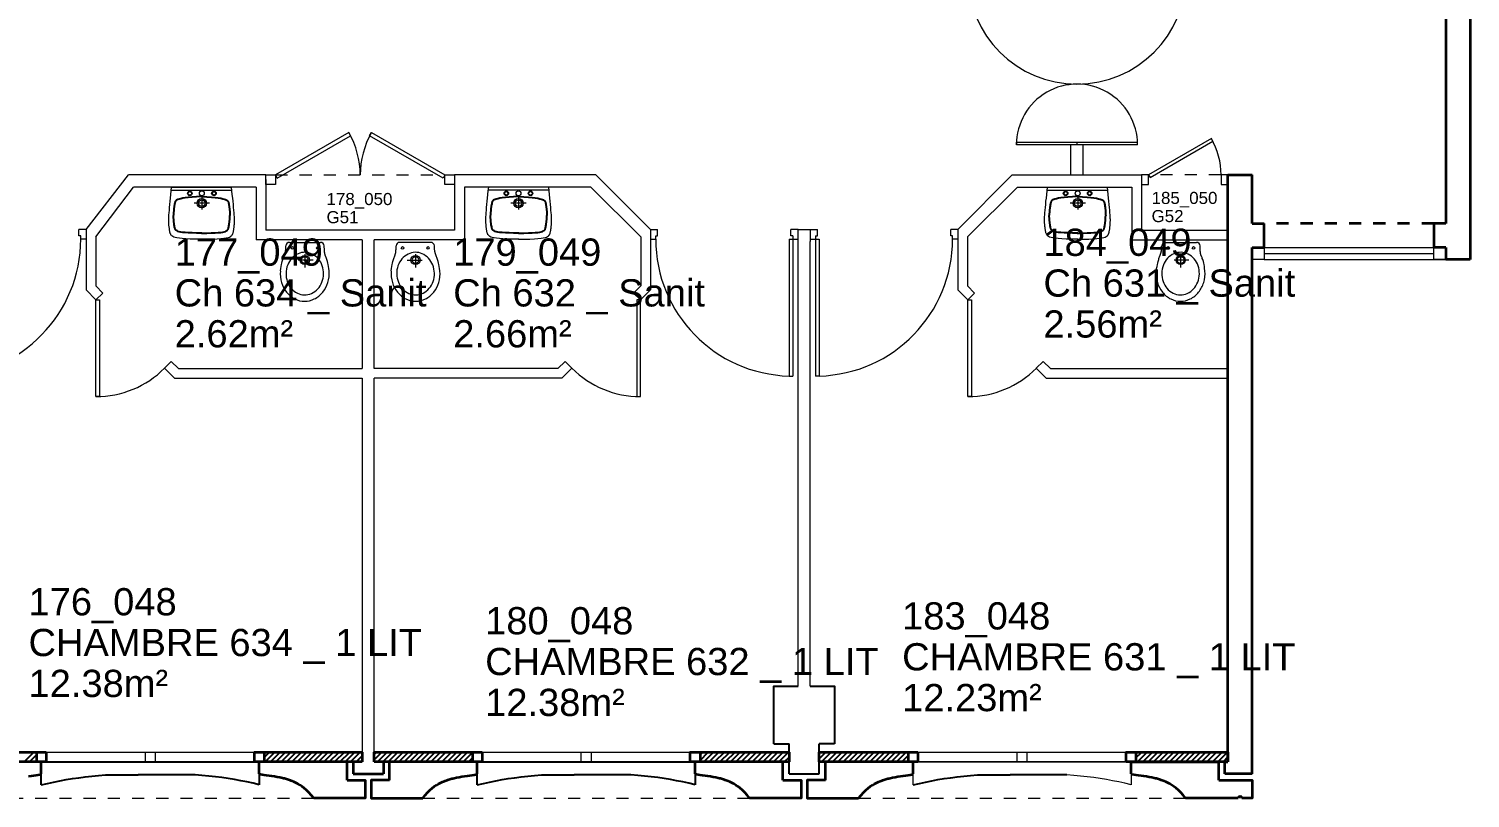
# Model space of a CAD drawing. Header units: metres. Extents: x -8 to 211, y -5 to 116.
# Drawn here: x 175.3 to 187.2, y 45.27 to 51.63 of the extents above; entities that cross this region are included whole.
import ezdxf

# ---------------------------------------------------------------- set-up
doc = ezdxf.new("R2010")
doc.units = ezdxf.units.M
doc.header["$LTSCALE"] = 0.6
doc.header["$MEASUREMENT"] = 0
doc.linetypes.add('CACHÉ', pattern=[0.25, 0.125, -0.125])
doc.linetypes.add('CONTINU', pattern=[0])
doc.layers.get('0').update_dxf_attribs({"linetype": 'CONTINUOUS'})
for name, color, linetype in [('002 poteaux', 7, 'CONTINUOUS'), ('004 cloisons', 7, 'CONTINUOUS'), ('004 isolation', 7, 'CONTINUOUS'), ('006 sanitaire', 5, 'CONTINUOUS'), ('A_Etiqu_Gaine', 8, 'CONTINUOUS'), ('A_Etiqu_Gaine_ancien', 8, 'CONTINUOUS'), ('A_Etiqu_Gaine_code', 8, 'CONTINUOUS'), ('A_Etiqu_Local', 8, 'CONTINUOUS')]:
    doc.layers.add(name, color=color, linetype=linetype)
for name, color, linetype, lineweight in [('A_CHASS', 4, 'CONTINU', 20), ('A_MURS_CLOI', 7, 'CONTINU', 20), ('A_MURS_STRU', 7, 'CONTINU', 35), ('A_PORT', 8, 'CONTINUOUS', 0), ('A_SANI', 5, 'CONTINU', 0)]:
    doc.layers.add(name, color=color, linetype=linetype, lineweight=lineweight)
doc.styles.add('Attribut', font='arial.ttf')

# ---------------------------------------------------------------- blocks, each defined once
blk = doc.blocks.new('A_Etiqu_Local')
at = {"style": 'Attribut', "flags": 1}
for tag, p in [('CODE_HOPITAL', (-0.446, 1.974)), ('CODE_SITE', (-0.446, 1.749)), ('CODE_BATIMENT', (-0.446, 1.524)), ('CODE_SECTEUR', (-0.446, 1.299)), ('CODE_ETAGE', (-0.446, 1.074)), ('NOM_NORMALISE', (-0.446, -0.843)), ('SECTEUR_ACTIVITE', (-0.446, -1.068)), ('SOUS_SECTEUR_ACTIVITE', (-0.446, -1.293)), ('VOLUME', (-0.446, -1.518)), ('SERVICE', (-0.446, -1.743)), ('CODE_UG', (-0.446, -1.968)), ('CODE_UA', (-0.446, -2.193)), ('CODE_POLE', (-0.446, -2.418)), ('OCCUPANT_EXTERNE', (-0.446, -2.643)), ('DISPONIBILITE', (-0.446, -2.868)), ('ACCES_HANDICAPES', (-0.446, -3.093)), ('NATURE_SOL', (-0.446, -3.318)), ('RISQUE_LABORATOIRE', (-0.446, -3.543)), ('AMIANTE', (-0.446, -3.768))]:
    blk.add_attdef(tag, p, '', height=0.15, dxfattribs=at)
at = {"layer": 'A_Etiqu_Local', "style": 'Attribut'}
for tag, p in [('CODE_PIECE', (-0.448, 0.533)), ('NOM_USAGE', (-0.448, 0.195)), ('SURFACE', (-0.448, -0.142))]:
    blk.add_attdef(tag, p, '', height=0.225, dxfattribs=at)
blk = doc.blocks.new('A_Etiqu_Gaine')
at = {"style": 'Attribut', "flags": 1}
for tag, p in [('CODE_HOPITAL', (-0.432, 0.865)), ('CODE_SITE', (-0.432, 0.715)), ('CODE_BATIMENT', (-0.432, 0.565)), ('CODE_SECTEUR', (-0.432, 0.415)), ('CODE_ETAGE', (-0.432, 0.265)), ('NOM_NORMALISE', (-0.432, -0.335)), ('SECTEUR_ACTIVITE', (-0.432, -0.485)), ('SOUS_SECTEUR_ACTIVITE', (-0.432, -0.635)), ('SURFACE', (-0.432, -0.785)), ('CODE_UG', (-0.432, -0.935)), ('CODE_POLE', (-0.432, -1.085)), ('AMIANTE', (-0.432, -1.235))]:
    blk.add_attdef(tag, p, '', height=0.1, dxfattribs=at)
at = {"layer": 'A_Etiqu_Gaine', "style": 'Attribut'}
blk.add_attdef('NOM_USAGE', (-0.432, -0.185), '', height=0.1, dxfattribs=at)
at = {"layer": 'A_Etiqu_Gaine_ancien', "style": 'Attribut'}
blk.add_attdef('CODE_PIECE_ANCIEN', (-0.432, 0.115), '', height=0.1, dxfattribs=at)
at = {"layer": 'A_Etiqu_Gaine_code', "style": 'Attribut'}
blk.add_attdef('CODE_PIECE', (-0.432, -0.035), '', height=0.1, dxfattribs=at)
blk = doc.blocks.new('BROCA2-G1127')
at = {"layer": '006 sanitaire', "linetype": 'Continuous'}
for points in [[(48.753517, 17.895912), (48.709555, 17.892946), (48.67232, 17.890017), (48.641202, 17.887107), (48.615589, 17.884195), (48.594871, 17.881265), (48.578435, 17.878295), (48.565672, 17.875267), (48.55597, 17.872162), (48.548718, 17.868961), (48.543304, 17.865645), (48.543304, 17.865645), (48.541104, 17.863934), (48.53918, 17.862162), (48.537502, 17.860303), (48.53604, 17.85833), (48.534764, 17.856216), (48.533642, 17.853934), (48.532644, 17.851457), (48.531741, 17.84876), (48.530901, 17.845814), (48.530094, 17.842593), (48.530094, 17.842593), (48.528502, 17.835279), (48.526946, 17.826909), (48.525451, 17.817635), (48.52404, 17.807608), (48.522739, 17.79698), (48.521572, 17.785902), (48.520565, 17.774527), (48.519741, 17.763005), (48.519127, 17.751488), (48.518745, 17.740128)], [(48.75016, 17.895912), (48.794119, 17.892946), (48.831351, 17.890017), (48.862467, 17.887107), (48.88808, 17.884195), (48.908798, 17.881265), (48.925234, 17.878295), (48.937998, 17.875267), (48.947701, 17.872162), (48.954954, 17.868961), (48.960367, 17.865645), (48.960367, 17.865645), (48.962567, 17.863934), (48.964491, 17.862162), (48.966168, 17.860303), (48.96763, 17.85833), (48.968906, 17.856216), (48.970027, 17.853934), (48.971024, 17.851457), (48.971927, 17.84876), (48.972766, 17.845814), (48.973572, 17.842593), (48.973572, 17.842593), (48.975163, 17.835281), (48.976717, 17.826927), (48.978212, 17.817694), (48.97962, 17.807748), (48.980918, 17.797253), (48.98208, 17.786374), (48.983082, 17.775275), (48.983897, 17.764122), (48.984502, 17.753078), (48.984871, 17.74231)]]:
    blk.add_lwpolyline(points, dxfattribs=at)
blk = doc.blocks.new('BROCA2-G1128')
at = {"layer": '006 sanitaire', "linetype": 'Continuous'}
for points in [[(48.753517, 17.59388), (48.709555, 17.594272), (48.67232, 17.59514), (48.641202, 17.596446), (48.615589, 17.598151), (48.594871, 17.600219), (48.578435, 17.60261), (48.565672, 17.605287), (48.55597, 17.608211), (48.548718, 17.611346), (48.543304, 17.614653), (48.543304, 17.614653), (48.541104, 17.616364), (48.53918, 17.618136), (48.537502, 17.619995), (48.53604, 17.621968), (48.534764, 17.624082), (48.533642, 17.626363), (48.532644, 17.628839), (48.531741, 17.631537), (48.530901, 17.634483), (48.530094, 17.637704), (48.530094, 17.637704), (48.528502, 17.645017), (48.526946, 17.653387), (48.525451, 17.662662), (48.52404, 17.672689), (48.522739, 17.683318), (48.521572, 17.694397), (48.520565, 17.705773), (48.519741, 17.717296), (48.519127, 17.728813), (48.518745, 17.740173)], [(48.75016, 17.59388), (48.794119, 17.594272), (48.831351, 17.59514), (48.862467, 17.596446), (48.88808, 17.598151), (48.908798, 17.600219), (48.925234, 17.60261), (48.937998, 17.605287), (48.947701, 17.608211), (48.954954, 17.611346), (48.960367, 17.614653), (48.960367, 17.614653), (48.962567, 17.616364), (48.964491, 17.618136), (48.966168, 17.619995), (48.96763, 17.621968), (48.968906, 17.624082), (48.970027, 17.626363), (48.971024, 17.628839), (48.971927, 17.631537), (48.972766, 17.634483), (48.973572, 17.637704), (48.973572, 17.637704), (48.975163, 17.645015), (48.976717, 17.65337), (48.978212, 17.662603), (48.97962, 17.67255), (48.980918, 17.683045), (48.98208, 17.693925), (48.983082, 17.705025), (48.983897, 17.716179), (48.984502, 17.727222), (48.984871, 17.737991)]]:
    blk.add_lwpolyline(points, dxfattribs=at)
blk = doc.blocks.new('BROCA2-G1126')
at = {"layer": '006 sanitaire'}
for name in ['BROCA2-G1127', 'BROCA2-G1128']:
    blk.add_blockref(name, (0, 0), dxfattribs=at)
blk = doc.blocks.new('BROCA4-G359')
at = {"layer": '004 cloisons', "color": 1, "linetype": 'Continuous'}
for p in [(38.180923, 0.018407), (38.919731, 0.018407)]:
    blk.add_line(p, (38.450325, 0.018407), dxfattribs=at)
blk.add_lwpolyline([(37.65033, -0.064998), (37.701487, -0.052536), (37.752504, -0.041173), (37.803593, -0.030841), (37.854965, -0.02147), (37.906829, -0.012993), (37.959397, -0.00534), (38.01288, 0.001558), (38.067488, 0.007769), (38.123432, 0.013362), (38.180923, 0.018407)], dxfattribs=at)
blk = doc.blocks.new('BROCA4-G353')
at = {"layer": '004 cloisons', "color": 1, "linetype": 'Continuous'}
for p in [(34.580925, 0.018407), (35.319733, 0.018407)]:
    blk.add_line(p, (34.850327, 0.018407), dxfattribs=at)
blk.add_lwpolyline([(34.050331, -0.064998), (34.101488, -0.052536), (34.152506, -0.041173), (34.203595, -0.030841), (34.254966, -0.02147), (34.30683, -0.012993), (34.359398, -0.00534), (34.412881, 0.001558), (34.467489, 0.007769), (34.523434, 0.013362), (34.580925, 0.018407)], dxfattribs=at)
blk = doc.blocks.new('BROCA4-G240')
at = {"layer": '004 cloisons', "color": 1, "linetype": 'Continuous'}
for p in [(30.98093, 0.018407), (31.719738, 0.018407)]:
    blk.add_line(p, (31.250332, 0.018407), dxfattribs=at)
blk.add_lwpolyline([(30.450336, -0.064998), (30.501493, -0.052536), (30.552511, -0.041173), (30.6036, -0.030841), (30.654971, -0.02147), (30.706836, -0.012993), (30.759404, -0.00534), (30.812887, 0.001558), (30.867495, 0.007769), (30.923439, 0.013362), (30.98093, 0.018407)], dxfattribs=at)

msp = doc.modelspace()

# ---------------------------------------------------------------- linework, layer by layer
at = {"layer": '002 poteaux', "color": 8, "linetype": 'Continuous'}
for p, q in [((181.45, 45.721), (181.575, 45.721)), ((181.575, 45.471), (181.575, 45.721)), ((181.825, 45.471), (181.825, 45.721)), ((181.95, 45.721), (181.825, 45.721)), ((181.575, 45.471), (181.825, 45.471))]:
    msp.add_line(p, q, dxfattribs=at)
for points in [[(181.45, 45.721), (181.45, 46.196), (181.65, 46.196)], [(181.75, 46.196), (181.95, 46.196), (181.95, 45.721)]]:
    msp.add_lwpolyline(points, dxfattribs=at)
at = {"layer": '004 cloisons', "color": 8, "linetype": 'Continuous'}
for points in [[(175.4, 45.381), (175.4, 45.571), (177.2, 45.571), (177.2, 45.381)], [(179, 45.381), (179, 45.571), (180.8, 45.571), (180.8, 45.381)], [(177.2, 45.381), (177.149, 45.394), (177.098, 45.405), (177.047, 45.415), (176.996, 45.425), (176.944, 45.433), (176.891, 45.441), (176.838, 45.448), (176.783, 45.454), (176.727, 45.459), (176.67, 45.465)], [(180.8, 45.381), (180.749, 45.394), (180.698, 45.405), (180.647, 45.415), (180.596, 45.425), (180.544, 45.433), (180.491, 45.441), (180.438, 45.448), (180.383, 45.454), (180.327, 45.459), (180.27, 45.465)]]:
    msp.add_lwpolyline(points, dxfattribs=at)
at = {"layer": '004 isolation', "color": 8, "linetype": 'Continuous'}
for p, q in [((175.36, 45.651), (174.625, 45.651)), ((175.339, 45.651), (175.26, 45.571)), ((175.304, 45.571), (175.36, 45.628)), ((175.36, 45.571), (175.36, 45.651)), ((177.284, 45.651), (177.24, 45.607)), ((178.05, 45.651), (177.24, 45.651)), ((177.24, 45.651), (177.24, 45.571)), ((177.248, 45.571), (177.328, 45.651)), ((177.372, 45.651), (177.292, 45.571)), ((177.337, 45.571), (177.417, 45.651)), ((177.461, 45.651), (177.381, 45.571)), ((177.425, 45.571), (177.505, 45.651)), ((177.549, 45.651), (177.469, 45.571)), ((177.513, 45.571), (177.593, 45.651)), ((177.638, 45.651), (177.558, 45.571)), ((177.602, 45.571), (177.682, 45.651)), ((177.726, 45.651), (177.646, 45.571)), ((177.69, 45.571), (177.77, 45.651)), ((177.814, 45.651), (177.734, 45.571)), ((177.779, 45.571), (177.859, 45.651)), ((177.903, 45.651), (177.823, 45.571)), ((177.867, 45.571), (177.947, 45.651)), ((177.991, 45.651), (177.911, 45.571)), ((177.955, 45.571), (178.035, 45.651)), ((178.05, 45.622), (178, 45.571)), ((178.05, 45.571), (178.05, 45.651)), ((178.168, 45.651), (178.15, 45.634)), ((178.15, 45.589), (178.212, 45.651)), ((178.15, 45.651), (178.15, 45.571)), ((178.96, 45.651), (178.15, 45.651)), ((178.256, 45.651), (178.176, 45.571)), ((178.22, 45.571), (178.301, 45.651)), ((178.345, 45.651), (178.265, 45.571)), ((178.309, 45.571), (178.389, 45.651)), ((178.433, 45.651), (178.353, 45.571)), ((178.397, 45.571), (178.477, 45.651)), ((178.521, 45.651), (178.441, 45.571)), ((178.486, 45.571), (178.566, 45.651)), ((178.61, 45.651), (178.53, 45.571)), ((178.574, 45.571), (178.654, 45.651)), ((178.698, 45.651), (178.618, 45.571)), ((178.662, 45.571), (178.742, 45.651)), ((178.787, 45.651), (178.707, 45.571)), ((178.751, 45.571), (178.831, 45.651)), ((178.875, 45.651), (178.795, 45.571)), ((178.839, 45.571), (178.919, 45.651)), ((178.96, 45.648), (178.883, 45.571)), ((178.928, 45.571), (178.96, 45.604)), ((178.96, 45.571), (178.96, 45.651)), ((180.864, 45.651), (180.84, 45.628)), ((180.84, 45.583), (180.908, 45.651)), ((181.575, 45.651), (180.84, 45.651)), ((180.84, 45.651), (180.84, 45.571)), ((180.952, 45.651), (180.872, 45.571)), ((180.916, 45.571), (180.996, 45.651)), ((181.041, 45.651), (180.961, 45.571)), ((181.005, 45.571), (181.085, 45.651)), ((181.129, 45.651), (181.049, 45.571)), ((181.093, 45.571), (181.173, 45.651)), ((181.217, 45.651), (181.137, 45.571)), ((181.181, 45.571), (181.261, 45.651)), ((181.306, 45.651), (181.226, 45.571)), ((181.27, 45.571), (181.35, 45.651)), ((181.394, 45.651), (181.314, 45.571)), ((181.358, 45.571), (181.438, 45.651)), ((181.482, 45.651), (181.402, 45.571)), ((181.447, 45.571), (181.527, 45.651)), ((181.571, 45.651), (181.491, 45.571)), ((181.535, 45.571), (181.575, 45.611)), ((181.575, 45.571), (181.575, 45.651)), ((181.836, 45.651), (181.825, 45.64)), ((181.825, 45.596), (181.88, 45.651)), ((182.56, 45.651), (181.825, 45.651)), ((181.825, 45.651), (181.825, 45.571)), ((181.924, 45.651), (181.844, 45.571)), ((181.889, 45.571), (181.969, 45.651)), ((182.013, 45.651), (181.933, 45.571)), ((181.977, 45.571), (182.057, 45.651)), ((182.101, 45.651), (182.021, 45.571)), ((182.065, 45.571), (182.145, 45.651)), ((182.19, 45.651), (182.11, 45.571)), ((182.154, 45.571), (182.234, 45.651)), ((182.278, 45.651), (182.198, 45.571)), ((182.242, 45.571), (182.322, 45.651)), ((182.366, 45.651), (182.286, 45.571)), ((182.331, 45.571), (182.411, 45.651)), ((182.455, 45.651), (182.375, 45.571)), ((182.419, 45.571), (182.499, 45.651)), ((182.543, 45.651), (182.463, 45.571)), ((182.507, 45.571), (182.56, 45.624)), ((182.56, 45.571), (182.56, 45.651)), ((184.443, 45.651), (184.44, 45.648)), ((184.44, 45.604), (184.488, 45.651)), ((185.2, 45.651), (184.44, 45.651)), ((184.44, 45.651), (184.44, 45.571)), ((184.532, 45.651), (184.452, 45.571)), ((184.496, 45.571), (184.576, 45.651)), ((184.62, 45.651), (184.54, 45.571)), ((184.584, 45.571), (184.664, 45.651)), ((184.709, 45.651), (184.629, 45.571)), ((184.673, 45.571), (184.753, 45.651)), ((184.797, 45.651), (184.717, 45.571)), ((184.761, 45.571), (184.841, 45.651)), ((184.885, 45.651), (184.805, 45.571)), ((184.85, 45.571), (184.93, 45.651)), ((184.974, 45.651), (184.894, 45.571)), ((184.938, 45.571), (185.018, 45.651)), ((185.062, 45.651), (184.982, 45.571)), ((185.026, 45.571), (185.106, 45.651)), ((185.151, 45.651), (185.071, 45.571)), ((185.115, 45.571), (185.195, 45.651)), ((185.2, 45.612), (185.159, 45.571)), ((185.2, 45.571), (185.2, 45.651)), ((174.625, 45.571), (175.36, 45.571)), ((175.36, 45.583), (175.348, 45.571)), ((177.24, 45.571), (178.05, 45.571)), ((178.044, 45.571), (178.05, 45.578)), ((178.15, 45.571), (178.96, 45.571)), ((180.84, 45.571), (181.575, 45.571)), ((181.825, 45.571), (182.56, 45.571)), ((182.56, 45.58), (182.552, 45.571)), ((184.44, 45.571), (185.2, 45.571))]:
    msp.add_line(p, q, dxfattribs=at)
at = {"layer": 'A_CHASS', "color": 8, "linetype": 'Continuous'}
for p, q in [((185.5, 49.771), (186.9, 49.771)), ((185.5, 49.721), (187, 49.721)), ((175.44, 45.651), (177.16, 45.651)), ((179.04, 45.651), (180.76, 45.651)), ((182.64, 45.651), (184.36, 45.651)), ((177.16, 45.571), (175.44, 45.571)), ((180.76, 45.571), (179.04, 45.571)), ((184.36, 45.571), (182.64, 45.571))]:
    msp.add_line(p, q, dxfattribs=at)
at = {"layer": 'A_CHASS', "color": 8, "linetype": 'CACHÉ'}
for p, q in [((174.95, 45.271), (177.65, 45.271)), ((178.55, 45.271), (181.25, 45.271)), ((182.15, 45.271), (184.85, 45.271))]:
    msp.add_line(p, q, dxfattribs=at)
at = {"layer": 'A_CHASS', "color": 8, "linetype": 'Continuous'}
for points in [[(185.5, 49.821), (185.5, 49.721), (185.4, 49.721), (185.4, 49.821), (187, 49.821)], [(187, 49.821), (187, 49.721), (186.9, 49.721), (186.9, 49.821)], [(176.26, 45.571), (176.26, 45.651)], [(176.34, 45.651), (176.34, 45.571)], [(179.86, 45.571), (179.86, 45.651)], [(179.94, 45.651), (179.94, 45.571)], [(183.46, 45.571), (183.46, 45.651)], [(183.54, 45.651), (183.54, 45.571)], [(182.6, 45.381), (182.6, 45.571), (184.4, 45.571), (184.4, 45.381)], [(184.4, 45.381), (184.349, 45.394), (184.298, 45.405), (184.247, 45.415), (184.196, 45.425), (184.144, 45.433), (184.091, 45.441), (184.038, 45.448), (183.983, 45.454), (183.927, 45.459), (183.87, 45.465)]]:
    msp.add_lwpolyline(points, dxfattribs=at)
at = {"layer": 'A_MURS_CLOI', "color": 8}
for p, q in [((183.903, 50.421), (183.903, 50.671)), ((184.003, 50.421), (184.003, 50.671))]:
    msp.add_line(p, q, dxfattribs=at)
at = {"layer": 'A_MURS_CLOI', "color": 8, "linetype": 'Continuous'}
for p, q in [((175.77, 49.971), (176.12, 50.421)), ((177.254, 50.421), (176.12, 50.421)), ((177.254, 50.383), (177.254, 49.964)), ((178.814, 50.421), (178.814, 49.964)), ((179.98, 50.421), (178.814, 50.421)), ((180.43, 49.971), (179.98, 50.421)), ((182.969, 49.971), (183.419, 50.421)), ((183.419, 50.421), (184.486, 50.421)), ((184.486, 50.421), (184.486, 49.964)), ((175.85, 49.91), (176.161, 50.321)), ((177.174, 50.321), (176.161, 50.321)), ((177.174, 50.321), (177.174, 49.884)), ((178.894, 50.321), (178.894, 49.884)), ((179.939, 50.321), (178.894, 50.321)), ((180.35, 49.91), (179.939, 50.321)), ((183.049, 49.91), (183.461, 50.321)), ((183.461, 50.321), (184.406, 50.321)), ((184.406, 50.321), (184.406, 49.884)), ((175.77, 49.971), (175.77, 49.471)), ((175.85, 49.91), (175.85, 49.504)), ((178.05, 49.884), (177.174, 49.884)), ((178.814, 49.964), (177.254, 49.964)), ((178.05, 49.884), (178.05, 48.821)), ((178.894, 49.884), (178.15, 49.884)), ((178.15, 48.821), (178.15, 49.884)), ((180.35, 49.91), (180.35, 49.504)), ((180.43, 49.971), (180.43, 49.471)), ((181.65, 46.196), (181.65, 49.871)), ((181.75, 46.196), (181.75, 49.871)), ((182.969, 49.971), (182.969, 49.471)), ((183.049, 49.91), (183.049, 49.504)), ((184.406, 49.884), (185.2, 49.884)), ((184.486, 49.964), (185.2, 49.964)), ((175.77, 49.471), (175.852, 49.389)), ((175.85, 49.504), (175.908, 49.445)), ((175.852, 49.389), (175.908, 49.445)), ((180.35, 49.504), (180.291, 49.445)), ((180.348, 49.389), (180.291, 49.445)), ((180.43, 49.471), (180.348, 49.389)), ((182.969, 49.471), (183.052, 49.389)), ((183.049, 49.504), (183.108, 49.445)), ((183.052, 49.389), (183.108, 49.445)), ((176.417, 48.823), (176.474, 48.88)), ((176.417, 48.823), (176.5, 48.741)), ((176.474, 48.88), (176.533, 48.821)), ((176.533, 48.821), (177.772, 48.821)), ((177.772, 48.821), (178.05, 48.821)), ((178.653, 48.821), (178.15, 48.821)), ((179.667, 48.821), (178.653, 48.821)), ((179.726, 48.88), (179.667, 48.821)), ((179.782, 48.823), (179.7, 48.741)), ((179.782, 48.823), (179.726, 48.88)), ((183.617, 48.823), (183.674, 48.88)), ((183.617, 48.823), (183.699, 48.741)), ((183.674, 48.88), (183.733, 48.821)), ((183.733, 48.821), (184.647, 48.821)), ((184.647, 48.821), (185.2, 48.821)), ((176.5, 48.741), (177.894, 48.741)), ((177.894, 48.741), (178.05, 48.741)), ((178.05, 48.741), (178.05, 45.571)), ((179.7, 48.741), (178.15, 48.741)), ((178.15, 45.571), (178.15, 48.741)), ((183.699, 48.741), (185.2, 48.741))]:
    msp.add_line(p, q, dxfattribs=at)
at = {"layer": 'A_MURS_STRU', "color": 8, "linetype": 'Continuous'}
for p, q in [((187, 54.021), (187, 50.021)), ((187.2, 54.021), (187.2, 49.721)), ((185.2, 48.821), (185.2, 50.421)), ((185.2, 50.421), (185.3, 50.421)), ((186.9, 50.021), (186.9, 49.821)), ((187, 50.021), (186.9, 50.021)), ((187, 49.821), (186.9, 49.821)), ((187, 49.821), (187, 49.721)), ((187.2, 49.721), (187, 49.721)), ((175.44, 45.571), (174.625, 45.571)), ((175.4, 45.471), (175.4, 45.571)), ((178.05, 45.571), (177.16, 45.571)), ((177.2, 45.471), (177.2, 45.571)), ((177.925, 45.421), (177.925, 45.571)), ((177.975, 45.571), (177.975, 45.471)), ((177.975, 45.471), (178.225, 45.471)), ((179.04, 45.571), (178.15, 45.571)), ((178.225, 45.571), (178.225, 45.471)), ((178.275, 45.421), (178.275, 45.571)), ((179, 45.471), (179, 45.571)), ((181.575, 45.571), (180.76, 45.571)), ((180.8, 45.471), (180.8, 45.571)), ((181.525, 45.421), (181.525, 45.571)), ((182.64, 45.571), (181.825, 45.571)), ((181.875, 45.421), (181.875, 45.571)), ((182.6, 45.471), (182.6, 45.571)), ((185.2, 45.571), (184.36, 45.571))]:
    msp.add_line(p, q, dxfattribs=at)
at = {"layer": 'A_MURS_STRU', "color": 8}
for p, q in [((185.2, 50.421), (185.4, 50.421)), ((185.2, 45.571), (185.2, 50.421)), ((185.4, 50.021), (185.4, 50.421)), ((185.4, 50.021), (185.5, 50.021)), ((185.5, 49.821), (185.5, 50.021)), ((185.4, 49.821), (185.5, 49.821)), ((185.4, 45.471), (185.4, 49.821)), ((184.4, 45.571), (185.125, 45.571)), ((184.4, 45.471), (184.4, 45.571)), ((185.125, 45.421), (185.125, 45.571)), ((185.175, 45.571), (185.2, 45.571)), ((185.175, 45.471), (185.175, 45.571)), ((185.4, 45.471), (185.175, 45.471))]:
    msp.add_line(p, q, dxfattribs=at)
at = {"layer": 'A_MURS_STRU', "color": 8, "linetype": 'CACHÉ'}
msp.add_line((186.9, 50.021), (185.5, 50.021), dxfattribs=at)
at = {"layer": 'A_MURS_STRU', "color": 8, "linetype": 'Continuous'}
for points in [[(174.625, 45.571), (174.625, 45.651), (175.44, 45.651)], [(175.36, 45.651), (175.36, 45.571)], [(175.44, 45.651), (175.44, 45.571)], [(177.16, 45.571), (177.16, 45.651), (178.05, 45.651)], [(177.24, 45.651), (177.24, 45.571)], [(178.05, 45.651), (178.05, 45.571)], [(178.15, 45.571), (178.15, 45.651), (179.04, 45.651)], [(178.96, 45.651), (178.96, 45.571)], [(179.04, 45.651), (179.04, 45.571)], [(180.76, 45.571), (180.76, 45.651), (181.575, 45.651)], [(180.84, 45.651), (180.84, 45.571)], [(181.575, 45.651), (181.575, 45.571)], [(181.825, 45.571), (181.825, 45.651), (182.64, 45.651)], [(182.56, 45.651), (182.56, 45.571)], [(182.64, 45.651), (182.64, 45.571)], [(184.36, 45.571), (184.36, 45.651), (185.2, 45.651)], [(184.44, 45.651), (184.44, 45.571)], [(185.2, 45.651), (185.2, 45.571)], [(175.296, 45.452), (175.319, 45.456), (175.34, 45.459), (175.359, 45.462), (175.376, 45.464), (175.39, 45.466), (175.4, 45.468)], [(177.65, 45.271), (177.63, 45.296), (177.61, 45.318), (177.591, 45.337), (177.572, 45.353), (177.554, 45.367), (177.537, 45.379), (177.52, 45.389), (177.503, 45.398), (177.487, 45.406), (177.472, 45.412), (177.472, 45.412), (177.464, 45.415), (177.457, 45.418), (177.449, 45.421), (177.442, 45.423), (177.434, 45.426), (177.426, 45.428), (177.418, 45.43), (177.41, 45.433), (177.401, 45.435), (177.391, 45.437), (177.391, 45.437), (177.371, 45.441), (177.349, 45.445), (177.327, 45.449), (177.304, 45.452), (177.282, 45.456), (177.26, 45.459), (177.241, 45.462), (177.224, 45.464), (177.21, 45.466), (177.2, 45.468)], [(178.55, 45.271), (178.571, 45.296), (178.59, 45.318), (178.61, 45.337), (178.628, 45.353), (178.646, 45.367), (178.664, 45.379), (178.681, 45.389), (178.697, 45.398), (178.713, 45.406), (178.729, 45.412), (178.729, 45.412), (178.736, 45.415), (178.743, 45.418), (178.751, 45.421), (178.758, 45.423), (178.766, 45.426), (178.774, 45.428), (178.782, 45.43), (178.791, 45.433), (178.8, 45.435), (178.809, 45.437), (178.809, 45.437), (178.829, 45.441), (178.851, 45.445), (178.874, 45.449), (178.896, 45.452), (178.919, 45.456), (178.94, 45.459), (178.959, 45.462), (178.976, 45.464), (178.99, 45.466), (179, 45.468)], [(181.25, 45.271), (181.23, 45.296), (181.21, 45.318), (181.191, 45.337), (181.172, 45.353), (181.154, 45.367), (181.137, 45.379), (181.12, 45.389), (181.103, 45.398), (181.087, 45.406), (181.072, 45.412), (181.072, 45.412), (181.064, 45.415), (181.057, 45.418), (181.049, 45.421), (181.042, 45.423), (181.034, 45.426), (181.026, 45.428), (181.018, 45.43), (181.01, 45.433), (181.001, 45.435), (180.991, 45.437), (180.991, 45.437), (180.971, 45.441), (180.949, 45.445), (180.927, 45.449), (180.904, 45.452), (180.882, 45.456), (180.86, 45.459), (180.841, 45.462), (180.824, 45.464), (180.81, 45.466), (180.8, 45.468)], [(182.15, 45.271), (182.171, 45.296), (182.19, 45.318), (182.21, 45.337), (182.228, 45.353), (182.246, 45.367), (182.264, 45.379), (182.281, 45.389), (182.297, 45.398), (182.313, 45.406), (182.329, 45.412), (182.329, 45.412), (182.336, 45.415), (182.343, 45.418), (182.351, 45.421), (182.358, 45.423), (182.366, 45.426), (182.374, 45.428), (182.382, 45.43), (182.391, 45.433), (182.4, 45.435), (182.409, 45.437), (182.409, 45.437), (182.429, 45.441), (182.451, 45.445), (182.474, 45.449), (182.496, 45.452), (182.519, 45.456), (182.54, 45.459), (182.559, 45.462), (182.576, 45.464), (182.59, 45.466), (182.6, 45.468)], [(177.925, 45.421), (178.075, 45.421), (178.075, 45.271), (177.65, 45.271)], [(178.275, 45.421), (178.125, 45.421), (178.125, 45.271), (178.55, 45.271)], [(181.525, 45.421), (181.675, 45.421), (181.675, 45.271), (181.25, 45.271)], [(181.875, 45.421), (181.725, 45.421), (181.725, 45.271), (182.15, 45.271)]]:
    msp.add_lwpolyline(points, dxfattribs=at)
at = {"layer": 'A_MURS_STRU', "color": 8}
for points in [[(184.85, 45.271), (184.83, 45.296), (184.81, 45.318), (184.791, 45.337), (184.772, 45.353), (184.754, 45.367), (184.737, 45.379), (184.72, 45.389), (184.703, 45.398), (184.687, 45.406), (184.672, 45.412), (184.672, 45.412), (184.664, 45.415), (184.657, 45.418), (184.649, 45.421), (184.642, 45.423), (184.634, 45.426), (184.626, 45.428), (184.618, 45.43), (184.61, 45.433), (184.601, 45.435), (184.591, 45.437), (184.591, 45.437), (184.571, 45.441), (184.549, 45.445), (184.527, 45.449), (184.504, 45.452), (184.482, 45.456), (184.46, 45.459), (184.441, 45.462), (184.424, 45.464), (184.41, 45.466), (184.4, 45.468)], [(185.125, 45.421), (185.4, 45.421), (185.4, 45.271), (185.315, 45.271)], [(185.285, 45.271), (184.85, 45.271)]]:
    msp.add_lwpolyline(points, dxfattribs=at)
msp.add_arc((185.3, 45.271), 0.015, 360, 180, dxfattribs=at)
at = {"layer": 'A_PORT', "color": 8}
for p, q in [((183.453, 50.671), (183.453, 50.692)), ((183.453, 50.692), (184.453, 50.692)), ((184.453, 50.671), (183.453, 50.671)), ((183.953, 50.692), (183.953, 50.671)), ((184.453, 50.671), (184.453, 50.692))]:
    msp.add_line(p, q, dxfattribs=at)
at = {"layer": 'A_PORT', "color": 8, "linetype": 'CACHÉ'}
for p, q in [((177.334, 50.421), (178.734, 50.421)), ((185.143, 50.421), (184.543, 50.421))]:
    msp.add_line(p, q, dxfattribs=at)
at = {"layer": 'A_PORT', "color": 8, "linetype": 'Continuous'}
for p, q in [((184.486, 50.421), (184.486, 50.341)), ((184.543, 50.421), (184.486, 50.421)), ((184.543, 50.341), (184.543, 50.421)), ((185.143, 50.421), (185.143, 50.341)), ((185.2, 50.421), (185.143, 50.421)), ((185.2, 50.341), (185.2, 50.421)), ((184.486, 50.341), (184.543, 50.341)), ((185.143, 50.341), (185.2, 50.341)), ((175.71, 49.919), (175.71, 49.971)), ((175.77, 49.971), (175.71, 49.971)), ((175.726, 49.919), (175.71, 49.919)), ((175.726, 49.891), (175.726, 49.919)), ((175.77, 49.891), (175.726, 49.891)), ((175.77, 49.971), (175.77, 49.891)), ((180.43, 49.971), (180.43, 49.891)), ((180.43, 49.971), (180.49, 49.971)), ((180.43, 49.891), (180.474, 49.891)), ((180.474, 49.891), (180.474, 49.919)), ((180.474, 49.919), (180.49, 49.919)), ((180.49, 49.919), (180.49, 49.971)), ((181.576, 49.891), (181.576, 48.759)), ((181.576, 49.891), (181.65, 49.891)), ((181.59, 49.919), (181.59, 49.971)), ((181.65, 49.971), (181.59, 49.971)), ((181.606, 49.919), (181.59, 49.919)), ((181.606, 49.919), (181.606, 48.759)), ((181.65, 49.871), (181.65, 49.971)), ((181.65, 49.971), (181.75, 49.971)), ((181.65, 49.871), (181.65, 49.871)), ((181.75, 49.971), (181.75, 49.871)), ((181.75, 49.971), (181.81, 49.971)), ((181.75, 49.891), (181.824, 49.891)), ((181.794, 49.919), (181.794, 48.759)), ((181.794, 49.919), (181.81, 49.919)), ((181.81, 49.919), (181.81, 49.971)), ((181.824, 49.891), (181.824, 48.759)), ((182.91, 49.919), (182.91, 49.971)), ((182.969, 49.971), (182.91, 49.971)), ((182.926, 49.919), (182.91, 49.919)), ((182.926, 49.891), (182.926, 49.919)), ((182.969, 49.891), (182.926, 49.891)), ((182.969, 49.971), (182.969, 49.891)), ((175.852, 48.589), (175.852, 49.389)), ((175.852, 49.389), (175.882, 49.389)), ((175.882, 49.389), (175.882, 48.589)), ((180.318, 49.389), (180.318, 48.589)), ((180.348, 49.389), (180.318, 49.389)), ((180.348, 48.589), (180.348, 49.389)), ((183.052, 48.589), (183.052, 49.389)), ((183.052, 49.389), (183.082, 49.389)), ((183.082, 49.389), (183.082, 48.589)), ((181.576, 48.759), (181.606, 48.759)), ((181.824, 48.759), (181.794, 48.759)), ((175.882, 48.589), (175.852, 48.589)), ((180.318, 48.589), (180.348, 48.589)), ((183.082, 48.589), (183.052, 48.589))]:
    msp.add_line(p, q, dxfattribs=at)
for points in [[(177.349, 50.395), (177.955, 50.745), (177.94, 50.771), (177.334, 50.421)], [(178.719, 50.395), (178.112, 50.745), (178.127, 50.771), (178.734, 50.421)], [(184.556, 50.399), (185.075, 50.699), (185.063, 50.721), (184.543, 50.421)], [(177.334, 50.421), (177.334, 50.341), (177.254, 50.341), (177.254, 50.421)], [(178.814, 50.421), (178.814, 50.341), (178.734, 50.341), (178.734, 50.421)]]:
    msp.add_lwpolyline(points, close=True, dxfattribs=at)
at = {"layer": 'A_PORT', "color": 8}
for centre, radius, start, end in [((183.953, 52.071), 0.9, 180, 359.9894), ((183.953, 50.671), 0.5, 0, 180.0233)]:
    msp.add_arc(centre, radius, start, end, dxfattribs=at)
at = {"layer": 'A_PORT', "color": 8, "linetype": 'Continuous'}
for centre, radius, start, end in [((177.334, 50.421), 0.7, 0, 30), ((178.734, 50.421), 0.7, 150, 180), ((184.543, 50.421), 0.6, 360, 30), ((174.594, 49.891), 1.132, 271.5186, 360), ((181.606, 49.891), 1.132, 180, 268.4814), ((181.794, 49.891), 1.132, 271.5186, 360), ((175.852, 49.389), 0.8, 270, 315), ((180.348, 49.389), 0.8, 225, 270), ((183.052, 49.389), 0.8, 270, 315)]:
    msp.add_arc(centre, radius, start, end, dxfattribs=at)
at = {"layer": 'A_SANI', "color": 8}
for p, q in [((176.477, 50.321), (176.972, 50.321)), ((176.477, 50.296), (176.972, 50.296)), ((176.726, 50.239), (176.726, 50.136)), ((179.591, 50.321), (179.095, 50.321)), ((179.591, 50.296), (179.095, 50.296)), ((179.341, 50.239), (179.341, 50.136)), ((183.709, 50.321), (184.204, 50.321)), ((183.709, 50.296), (184.204, 50.296)), ((183.959, 50.239), (183.959, 50.136)), ((176.79, 50.187), (176.663, 50.187)), ((179.404, 50.187), (179.278, 50.187)), ((184.022, 50.187), (183.896, 50.187)), ((177.42, 49.832), (177.42, 49.835)), ((177.45, 49.864), (177.707, 49.864)), ((177.576, 49.767), (177.576, 49.655)), ((177.737, 49.832), (177.737, 49.835)), ((178.33, 49.832), (178.33, 49.835)), ((178.617, 49.864), (178.36, 49.864)), ((178.491, 49.767), (178.491, 49.655)), ((178.647, 49.832), (178.647, 49.835)), ((184.652, 49.832), (184.653, 49.835)), ((184.683, 49.864), (184.94, 49.864)), ((184.809, 49.767), (184.809, 49.655)), ((184.97, 49.832), (184.97, 49.835)), ((177.645, 49.718), (177.523, 49.718)), ((178.423, 49.718), (178.545, 49.718)), ((184.877, 49.718), (184.755, 49.718))]:
    msp.add_line(p, q, dxfattribs=at)
for points in [[(176.726, 49.889), (176.675, 49.89), (176.631, 49.891), (176.595, 49.893), (176.565, 49.895), (176.541, 49.898), (176.521, 49.901), (176.506, 49.905), (176.495, 49.908), (176.486, 49.913), (176.48, 49.917), (176.48, 49.917), (176.477, 49.919), (176.474, 49.922), (176.472, 49.925), (176.47, 49.927), (176.469, 49.931), (176.467, 49.934), (176.466, 49.938), (176.465, 49.942), (176.463, 49.946), (176.462, 49.951), (176.462, 49.951), (176.461, 49.956), (176.46, 49.962), (176.459, 49.968), (176.458, 49.974), (176.458, 49.981), (176.457, 49.987), (176.456, 49.994), (176.455, 50), (176.455, 50.007), (176.454, 50.013), (176.454, 50.013), (176.454, 50.019), (176.453, 50.025), (176.453, 50.03), (176.453, 50.036), (176.453, 50.041), (176.453, 50.047), (176.453, 50.053), (176.453, 50.06), (176.453, 50.066), (176.454, 50.074), (176.454, 50.074), (176.455, 50.09), (176.456, 50.109), (176.458, 50.129), (176.46, 50.152), (176.462, 50.176), (176.465, 50.203), (176.468, 50.23), (176.471, 50.259), (176.474, 50.29), (176.477, 50.321)], [(176.722, 49.889), (176.774, 49.89), (176.817, 49.891), (176.854, 49.893), (176.884, 49.895), (176.908, 49.898), (176.928, 49.901), (176.943, 49.905), (176.954, 49.908), (176.963, 49.913), (176.969, 49.917), (176.969, 49.917), (176.972, 49.919), (176.975, 49.922), (176.977, 49.925), (176.979, 49.927), (176.98, 49.931), (176.982, 49.934), (176.983, 49.938), (176.984, 49.942), (176.985, 49.946), (176.987, 49.951), (176.987, 49.951), (176.988, 49.956), (176.989, 49.962), (176.99, 49.968), (176.99, 49.974), (176.991, 49.981), (176.992, 49.987), (176.993, 49.994), (176.994, 50), (176.994, 50.007), (176.995, 50.013), (176.995, 50.013), (176.995, 50.019), (176.996, 50.025), (176.996, 50.03), (176.996, 50.036), (176.996, 50.041), (176.996, 50.047), (176.996, 50.053), (176.996, 50.06), (176.996, 50.066), (176.995, 50.074), (176.995, 50.074), (176.994, 50.09), (176.993, 50.109), (176.991, 50.129), (176.989, 50.152), (176.987, 50.176), (176.984, 50.203), (176.981, 50.23), (176.978, 50.259), (176.975, 50.29), (176.972, 50.321)], [(179.345, 49.889), (179.293, 49.89), (179.25, 49.891), (179.213, 49.893), (179.183, 49.895), (179.159, 49.898), (179.14, 49.901), (179.125, 49.905), (179.113, 49.908), (179.105, 49.913), (179.098, 49.917), (179.098, 49.917), (179.095, 49.919), (179.093, 49.922), (179.091, 49.925), (179.089, 49.927), (179.087, 49.931), (179.086, 49.934), (179.084, 49.938), (179.083, 49.942), (179.082, 49.946), (179.081, 49.951), (179.081, 49.951), (179.08, 49.956), (179.079, 49.962), (179.078, 49.968), (179.077, 49.974), (179.076, 49.981), (179.075, 49.987), (179.074, 49.994), (179.074, 50), (179.073, 50.007), (179.073, 50.013), (179.073, 50.013), (179.072, 50.019), (179.072, 50.025), (179.071, 50.03), (179.071, 50.036), (179.071, 50.041), (179.071, 50.047), (179.071, 50.053), (179.071, 50.06), (179.072, 50.066), (179.072, 50.074), (179.072, 50.074), (179.073, 50.09), (179.074, 50.109), (179.076, 50.129), (179.078, 50.152), (179.081, 50.176), (179.083, 50.203), (179.086, 50.23), (179.089, 50.259), (179.092, 50.29), (179.095, 50.321)], [(179.341, 49.889), (179.392, 49.89), (179.436, 49.891), (179.472, 49.893), (179.502, 49.895), (179.527, 49.898), (179.546, 49.901), (179.561, 49.905), (179.572, 49.908), (179.581, 49.913), (179.588, 49.917), (179.588, 49.917), (179.591, 49.919), (179.593, 49.922), (179.595, 49.925), (179.597, 49.927), (179.599, 49.931), (179.6, 49.934), (179.602, 49.938), (179.603, 49.942), (179.604, 49.946), (179.605, 49.951), (179.605, 49.951), (179.606, 49.956), (179.607, 49.962), (179.608, 49.968), (179.609, 49.974), (179.61, 49.981), (179.611, 49.987), (179.611, 49.994), (179.612, 50), (179.613, 50.007), (179.613, 50.013), (179.613, 50.013), (179.614, 50.019), (179.614, 50.025), (179.614, 50.03), (179.614, 50.036), (179.615, 50.041), (179.615, 50.047), (179.615, 50.053), (179.614, 50.06), (179.614, 50.066), (179.614, 50.074), (179.614, 50.074), (179.613, 50.09), (179.611, 50.109), (179.609, 50.129), (179.607, 50.152), (179.605, 50.176), (179.602, 50.203), (179.6, 50.23), (179.597, 50.259), (179.594, 50.29), (179.591, 50.321)], [(183.959, 49.889), (183.907, 49.89), (183.864, 49.891), (183.827, 49.893), (183.797, 49.895), (183.773, 49.898), (183.754, 49.901), (183.739, 49.905), (183.727, 49.908), (183.719, 49.913), (183.712, 49.917), (183.712, 49.917), (183.709, 49.919), (183.707, 49.922), (183.705, 49.925), (183.703, 49.927), (183.701, 49.931), (183.7, 49.934), (183.698, 49.938), (183.697, 49.942), (183.696, 49.946), (183.695, 49.951), (183.695, 49.951), (183.694, 49.956), (183.693, 49.962), (183.692, 49.968), (183.691, 49.974), (183.69, 49.981), (183.689, 49.987), (183.688, 49.994), (183.688, 50), (183.687, 50.007), (183.687, 50.013), (183.687, 50.013), (183.686, 50.019), (183.686, 50.025), (183.685, 50.03), (183.685, 50.036), (183.685, 50.041), (183.685, 50.047), (183.685, 50.053), (183.685, 50.06), (183.686, 50.066), (183.686, 50.074), (183.686, 50.074), (183.687, 50.09), (183.688, 50.109), (183.69, 50.129), (183.692, 50.152), (183.695, 50.176), (183.697, 50.203), (183.7, 50.23), (183.703, 50.259), (183.706, 50.29), (183.709, 50.321)], [(183.955, 49.889), (184.006, 49.89), (184.05, 49.891), (184.086, 49.893), (184.116, 49.895), (184.141, 49.898), (184.16, 49.901), (184.175, 49.905), (184.186, 49.908), (184.195, 49.913), (184.202, 49.917), (184.202, 49.917), (184.205, 49.919), (184.207, 49.922), (184.209, 49.925), (184.211, 49.927), (184.213, 49.931), (184.214, 49.934), (184.216, 49.938), (184.217, 49.942), (184.218, 49.946), (184.219, 49.951), (184.219, 49.951), (184.22, 49.956), (184.221, 49.962), (184.222, 49.968), (184.223, 49.974), (184.224, 49.981), (184.225, 49.987), (184.225, 49.994), (184.226, 50), (184.227, 50.007), (184.227, 50.013), (184.227, 50.013), (184.228, 50.019), (184.228, 50.025), (184.228, 50.03), (184.228, 50.036), (184.229, 50.041), (184.229, 50.047), (184.229, 50.053), (184.228, 50.06), (184.228, 50.066), (184.228, 50.074), (184.228, 50.074), (184.227, 50.09), (184.225, 50.109), (184.223, 50.129), (184.221, 50.152), (184.219, 50.176), (184.216, 50.203), (184.214, 50.23), (184.211, 50.259), (184.208, 50.29), (184.204, 50.321)], [(177.376, 49.628), (177.379, 49.647), (177.382, 49.664), (177.385, 49.68), (177.388, 49.693), (177.39, 49.705), (177.393, 49.715), (177.396, 49.723), (177.398, 49.731), (177.4, 49.738), (177.402, 49.743), (177.402, 49.743), (177.403, 49.746), (177.404, 49.748), (177.405, 49.751), (177.406, 49.753), (177.407, 49.755), (177.407, 49.757), (177.408, 49.759), (177.409, 49.761), (177.41, 49.763), (177.41, 49.765), (177.41, 49.765), (177.411, 49.768), (177.412, 49.77), (177.412, 49.772), (177.413, 49.774), (177.414, 49.777), (177.415, 49.779), (177.415, 49.781), (177.416, 49.783), (177.416, 49.786), (177.417, 49.788), (177.417, 49.788), (177.418, 49.792), (177.418, 49.797), (177.419, 49.801), (177.419, 49.805), (177.42, 49.809), (177.42, 49.814), (177.42, 49.818), (177.42, 49.823), (177.42, 49.827), (177.42, 49.832)], [(177.777, 49.628), (177.775, 49.647), (177.773, 49.664), (177.77, 49.68), (177.768, 49.693), (177.765, 49.705), (177.762, 49.715), (177.759, 49.723), (177.756, 49.731), (177.753, 49.738), (177.751, 49.743), (177.751, 49.743), (177.75, 49.746), (177.749, 49.748), (177.748, 49.751), (177.747, 49.753), (177.746, 49.755), (177.745, 49.757), (177.745, 49.759), (177.744, 49.761), (177.744, 49.763), (177.743, 49.765), (177.743, 49.765), (177.742, 49.768), (177.742, 49.77), (177.741, 49.772), (177.741, 49.774), (177.741, 49.777), (177.74, 49.779), (177.74, 49.781), (177.74, 49.783), (177.739, 49.786), (177.739, 49.788), (177.739, 49.788), (177.739, 49.792), (177.738, 49.797), (177.738, 49.801), (177.738, 49.805), (177.738, 49.809), (177.738, 49.814), (177.737, 49.818), (177.737, 49.823), (177.737, 49.827), (177.737, 49.832)], [(178.291, 49.628), (178.293, 49.647), (178.295, 49.664), (178.297, 49.68), (178.3, 49.693), (178.303, 49.705), (178.305, 49.715), (178.308, 49.723), (178.311, 49.731), (178.314, 49.738), (178.316, 49.743), (178.316, 49.743), (178.317, 49.746), (178.318, 49.748), (178.319, 49.751), (178.32, 49.753), (178.321, 49.755), (178.322, 49.757), (178.323, 49.759), (178.323, 49.761), (178.324, 49.763), (178.324, 49.765), (178.324, 49.765), (178.325, 49.768), (178.325, 49.77), (178.326, 49.772), (178.326, 49.774), (178.327, 49.777), (178.327, 49.779), (178.327, 49.781), (178.328, 49.783), (178.328, 49.786), (178.328, 49.788), (178.328, 49.788), (178.329, 49.792), (178.329, 49.797), (178.329, 49.801), (178.33, 49.805), (178.33, 49.809), (178.33, 49.814), (178.33, 49.818), (178.33, 49.823), (178.33, 49.827), (178.33, 49.832)], [(178.691, 49.628), (178.688, 49.647), (178.685, 49.664), (178.683, 49.68), (178.68, 49.693), (178.677, 49.705), (178.674, 49.715), (178.672, 49.723), (178.669, 49.731), (178.667, 49.738), (178.665, 49.743), (178.665, 49.743), (178.664, 49.746), (178.663, 49.748), (178.662, 49.751), (178.662, 49.753), (178.661, 49.755), (178.66, 49.757), (178.659, 49.759), (178.658, 49.761), (178.658, 49.763), (178.657, 49.765), (178.657, 49.765), (178.656, 49.768), (178.656, 49.77), (178.655, 49.772), (178.654, 49.774), (178.653, 49.777), (178.653, 49.779), (178.652, 49.781), (178.652, 49.783), (178.651, 49.786), (178.651, 49.788), (178.651, 49.788), (178.65, 49.792), (178.649, 49.797), (178.648, 49.801), (178.648, 49.805), (178.648, 49.809), (178.647, 49.814), (178.647, 49.818), (178.647, 49.823), (178.647, 49.827), (178.647, 49.832)], [(184.608, 49.628), (184.611, 49.647), (184.614, 49.664), (184.617, 49.68), (184.62, 49.693), (184.623, 49.705), (184.625, 49.715), (184.628, 49.723), (184.63, 49.731), (184.632, 49.738), (184.635, 49.743), (184.635, 49.743), (184.635, 49.746), (184.636, 49.748), (184.637, 49.751), (184.638, 49.753), (184.639, 49.755), (184.64, 49.757), (184.64, 49.759), (184.641, 49.761), (184.642, 49.763), (184.643, 49.765), (184.643, 49.765), (184.643, 49.768), (184.644, 49.77), (184.645, 49.772), (184.646, 49.774), (184.646, 49.777), (184.647, 49.779), (184.648, 49.781), (184.648, 49.783), (184.649, 49.786), (184.649, 49.788), (184.649, 49.788), (184.65, 49.792), (184.651, 49.797), (184.651, 49.801), (184.652, 49.805), (184.652, 49.809), (184.652, 49.814), (184.652, 49.818), (184.652, 49.823), (184.652, 49.827), (184.652, 49.832)], [(185.009, 49.628), (185.007, 49.647), (185.005, 49.664), (185.003, 49.68), (185, 49.693), (184.997, 49.705), (184.994, 49.715), (184.991, 49.723), (184.988, 49.731), (184.986, 49.738), (184.983, 49.743), (184.983, 49.743), (184.982, 49.746), (184.981, 49.748), (184.98, 49.751), (184.979, 49.753), (184.979, 49.755), (184.978, 49.757), (184.977, 49.759), (184.976, 49.761), (184.976, 49.763), (184.975, 49.765), (184.975, 49.765), (184.975, 49.768), (184.974, 49.77), (184.974, 49.772), (184.973, 49.774), (184.973, 49.777), (184.973, 49.779), (184.972, 49.781), (184.972, 49.783), (184.972, 49.786), (184.971, 49.788), (184.971, 49.788), (184.971, 49.792), (184.971, 49.797), (184.97, 49.801), (184.97, 49.805), (184.97, 49.809), (184.97, 49.814), (184.97, 49.818), (184.97, 49.823), (184.97, 49.827), (184.97, 49.832)]]:
    msp.add_lwpolyline(points, dxfattribs=at)
for points in [[(177.631, 49.442, 0.102556), (177.684, 49.479, 0.093461), (177.718, 49.535, 0.177131), (177.721, 49.671, 0.093461), (177.689, 49.728, 0.102556), (177.638, 49.767, 0.222933), (177.521, 49.77, 0.102556), (177.469, 49.732, 0.093461), (177.435, 49.677, 0.177284), (177.432, 49.541, 0.093461), (177.464, 49.484, 0.102556), (177.515, 49.444, 0.22278), (177.631, 49.442)], [(178.553, 49.444, 0.102556), (178.603, 49.484, 0.093461), (178.636, 49.541, 0.177032), (178.633, 49.677, 0.093461), (178.598, 49.732, 0.102556), (178.546, 49.77, 0.222834), (178.429, 49.767, 0.102556), (178.379, 49.728, 0.093461), (178.346, 49.671, 0.177181), (178.349, 49.535, 0.093461), (178.384, 49.479, 0.102556), (178.436, 49.442, 0.222941), (178.553, 49.444)], [(184.864, 49.442, 0.102556), (184.916, 49.479, 0.093461), (184.95, 49.535, 0.177131), (184.953, 49.671, 0.093461), (184.921, 49.728, 0.102556), (184.87, 49.767, 0.222933), (184.754, 49.77, 0.102556), (184.701, 49.732, 0.093461), (184.667, 49.677, 0.177284), (184.664, 49.541, 0.093461), (184.696, 49.484, 0.102556), (184.747, 49.444, 0.22278), (184.864, 49.442)], [(177.375, 49.627, 0.092772), (177.385, 49.532, 0.098236), (177.426, 49.452, 0.108258), (177.495, 49.396, 0.11669), (177.575, 49.377, 0.116228), (177.655, 49.396, 0.107322), (177.725, 49.452, 0.097518), (177.767, 49.532, 0.092603), (177.777, 49.627, 0.094447)], [(178.29, 49.627, 0.092603), (178.3, 49.532, 0.097518), (178.342, 49.452, 0.107322), (178.412, 49.396, 0.116228), (178.492, 49.377, 0.11669), (178.572, 49.396, 0.108258), (178.641, 49.452, 0.098236), (178.683, 49.532, 0.092772), (178.692, 49.627, 0.094013)], [(184.608, 49.627, 0.092772), (184.617, 49.532, 0.098236), (184.659, 49.452, 0.108258), (184.728, 49.396, 0.11669), (184.808, 49.377, 0.116228), (184.888, 49.396, 0.107322), (184.957, 49.452, 0.097518), (185, 49.532, 0.092603), (185.01, 49.627, 0.094447)]]:
    msp.add_lwpolyline(points, format="xyb", dxfattribs=at)
for centre, radius in [((176.627, 50.269), 0.0189), ((176.627, 50.269), 0.0144), ((176.726, 50.269), 0.0204), ((176.826, 50.269), 0.0189), ((176.826, 50.269), 0.0144), ((179.241, 50.269), 0.0189), ((179.241, 50.269), 0.0144), ((179.341, 50.269), 0.0204), ((179.44, 50.269), 0.0189), ((179.44, 50.269), 0.0144), ((183.859, 50.269), 0.0189), ((183.859, 50.269), 0.0144), ((183.959, 50.269), 0.0204), ((184.058, 50.269), 0.0189), ((184.058, 50.269), 0.0144), ((176.726, 50.187), 0.0387), ((176.726, 50.187), 0.0274), ((179.341, 50.187), 0.0387), ((179.341, 50.187), 0.0274), ((183.959, 50.187), 0.0387), ((183.959, 50.187), 0.0274), ((177.474, 49.818), 0.0105), ((177.576, 49.718), 0.0383), ((177.684, 49.818), 0.0105), ((178.384, 49.818), 0.0105), ((178.491, 49.718), 0.0383), ((178.594, 49.818), 0.0105), ((184.706, 49.818), 0.0105), ((184.809, 49.718), 0.0383), ((184.916, 49.818), 0.0105), ((177.576, 49.718), 0.0276), ((178.491, 49.718), 0.0276), ((184.809, 49.718), 0.0276)]:
    msp.add_circle(centre, radius, dxfattribs=at)
for centre, start, end in [((177.45, 49.834), 90, 177.8165), ((177.707, 49.834), 2.1835, 90), ((178.36, 49.834), 90, 177.8165), ((178.617, 49.834), 2.1835, 90), ((184.683, 49.834), 90, 177.8165), ((184.94, 49.834), 2.1835, 90)]:
    msp.add_arc(centre, 0.03, start, end, dxfattribs=at)

# ---------------------------------------------------------------- block references
at = {"layer": '004 cloisons', "color": 8}
for name in ['BROCA4-G240', 'BROCA4-G353']:
    msp.add_blockref(name, (144.95, 45.446), dxfattribs=at)
at = {"layer": 'A_CHASS', "color": 8}
msp.add_blockref('BROCA4-G359', (144.95, 45.446), dxfattribs=at)
at = {"layer": 'A_Etiqu_Gaine', "color": 8}
for p, values in [((178.188, 50.207), {'CODE_PIECE': '178_050', 'NOM_USAGE': 'G51'}), ((185.001, 50.216), {'CODE_PIECE': '185_050', 'NOM_USAGE': 'G52'})]:
    msp.add_blockref('A_Etiqu_Gaine', p, dxfattribs=at).add_auto_attribs(values)
at = {"layer": 'A_Etiqu_Local', "color": 8}
ref = msp.add_blockref('A_Etiqu_Local', (176.95, 49.139), dxfattribs=at)
ref.add_attrib('CODE_PIECE', '177_049', (176.502, 49.671), dxfattribs={"height": 0.225, "style": 'Attribut'})
ref.add_attrib('NOM_USAGE', 'Ch 634 _ Sanit', (176.502, 49.334), dxfattribs={"height": 0.225, "style": 'Attribut'})
ref.add_attrib('SURFACE', '2.62m²', (176.502, 48.996), dxfattribs={"height": 0.225, "style": 'Attribut'})
ref = msp.add_blockref('A_Etiqu_Local', (179.25, 49.139), dxfattribs=at)
ref.add_attrib('CODE_PIECE', '179_049', (178.802, 49.671), dxfattribs={"height": 0.225, "style": 'Attribut'})
ref.add_attrib('NOM_USAGE', 'Ch 632 _ Sanit', (178.802, 49.334), dxfattribs={"height": 0.225, "style": 'Attribut'})
ref.add_attrib('SURFACE', '2.66m²', (178.802, 48.996), dxfattribs={"height": 0.225, "style": 'Attribut'})
ref = msp.add_blockref('A_Etiqu_Local', (184.125, 49.22), dxfattribs=at)
ref.add_attrib('CODE_PIECE', '184_049', (183.676, 49.752), dxfattribs={"height": 0.225, "style": 'Attribut'})
ref.add_attrib('NOM_USAGE', 'Ch 631 _ Sanit', (183.676, 49.415), dxfattribs={"height": 0.225, "style": 'Attribut'})
ref.add_attrib('SURFACE', '2.56m²', (183.676, 49.077), dxfattribs={"height": 0.225, "style": 'Attribut'})
ref = msp.add_blockref('A_Etiqu_Local', (175.744, 46.25), dxfattribs=at)
ref.add_attrib('CODE_PIECE', '176_048', (175.295, 46.782), dxfattribs={"height": 0.225, "style": 'Attribut'})
ref.add_attrib('NOM_USAGE', 'CHAMBRE 634 _ 1 LIT', (175.295, 46.445), dxfattribs={"height": 0.225, "style": 'Attribut'})
ref.add_attrib('SURFACE', '12.38m²', (175.295, 46.107), dxfattribs={"height": 0.225, "style": 'Attribut'})
ref = msp.add_blockref('A_Etiqu_Local', (179.514, 46.093), dxfattribs=at)
ref.add_attrib('CODE_PIECE', '180_048', (179.066, 46.625), dxfattribs={"height": 0.225, "style": 'Attribut'})
ref.add_attrib('NOM_USAGE', 'CHAMBRE 632 _ 1 LIT', (179.066, 46.288), dxfattribs={"height": 0.225, "style": 'Attribut'})
ref.add_attrib('SURFACE', '12.38m²', (179.066, 45.95), dxfattribs={"height": 0.225, "style": 'Attribut'})
ref = msp.add_blockref('A_Etiqu_Local', (182.957, 46.132), dxfattribs=at)
ref.add_attrib('CODE_PIECE', '183_048', (182.509, 46.665), dxfattribs={"height": 0.225, "style": 'Attribut'})
ref.add_attrib('NOM_USAGE', 'CHAMBRE 631 _ 1 LIT', (182.509, 46.327), dxfattribs={"height": 0.225, "style": 'Attribut'})
ref.add_attrib('SURFACE', '12.23m²', (182.509, 45.99), dxfattribs={"height": 0.225, "style": 'Attribut'})
at = {"layer": 'A_SANI', "color": 8, "xscale": -1, "rotation": 359.9936718497322}
for p in [(225.475, 32.341), (228.093, 32.341), (232.707, 32.341)]:
    msp.add_blockref('BROCA2-G1126', p, dxfattribs=at)

doc.saveas('drawing.dxf')
